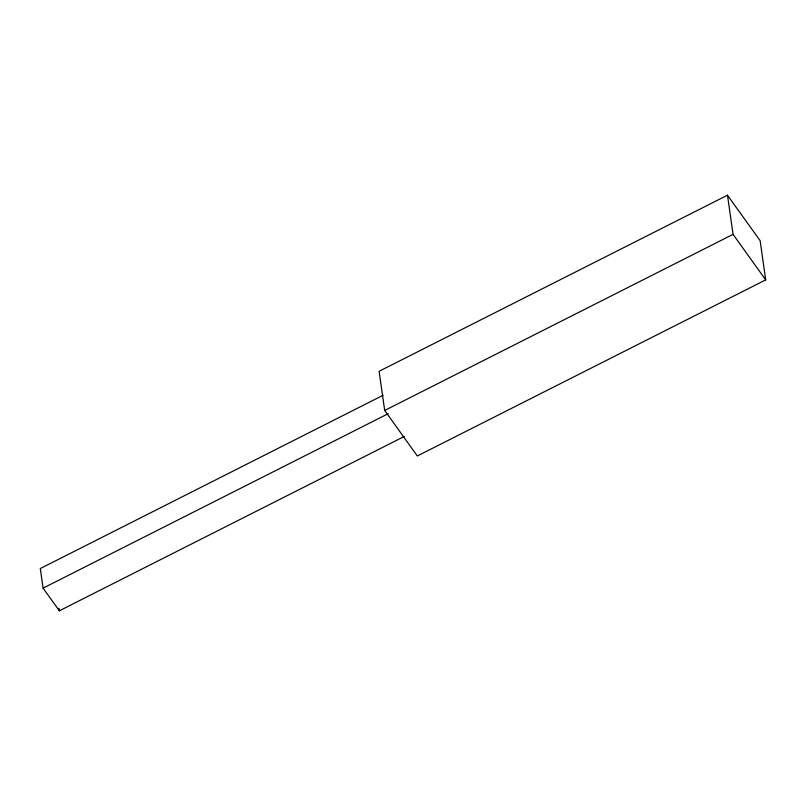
<?xml version="1.0" encoding="UTF-8"?>
<svg xmlns="http://www.w3.org/2000/svg" width="806" height="806" viewBox="0 0 806 806"><rect width="100%" height="100%" fill="white"/><g stroke="black" fill="none" stroke-linecap="round" stroke-linejoin="round"><path stroke-width="1.21" d="M727.486 195.193L379.112 371.284L384.694 410.456L417.327 455.974L765.7 279.884L760.129 240.702L727.486 195.193L733.057 234.365L765.7 279.884M383.052 395.293L40.3 568.542L43.091 588.138L59.352 610.807L404.35 436.419M384.694 410.456L733.057 234.365M43.091 588.138L388.089 413.75M58.989 608.339L59.352 610.807"/></g></svg>
